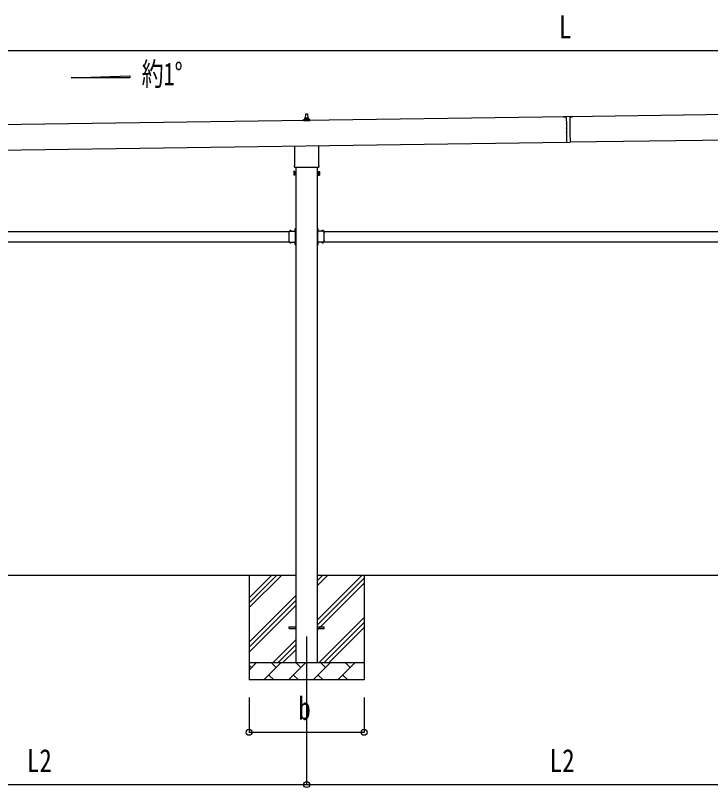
# Model space of a CAD drawing. Units: millimetres, scale not verified. Extents: x -16820 to 16820, y -11880 to 11880.
# Drawn here: x -5010 to -1021, y -6240 to -1811 of the extents above; entities that cross this region are included whole.
import ezdxf
from ezdxf.enums import TextEntityAlignment as Align

# ---------------------------------------------------------------- set-up
doc = ezdxf.new("R2010")
doc.units = ezdxf.units.MM
doc.header["$LTSCALE"] = 50
for name, color, linetype in [('0-2_USER1', 3, 'Continuous'), ('0-4_YKK_12', 2, 'Continuous'), ('0-5_YKK_13', 4, 'Continuous'), ('0-6_YKK_A1', 4, 'Continuous'), ('0-7_YKK_D', 6, 'Continuous')]:
    doc.layers.add(name, color=color, linetype=linetype)
doc.styles.add('ＭＳ ゴシック', font='')
doc.styles.get('ＭＳ ゴシック').set_extended_font_data('MS Gothic')

msp = doc.modelspace()

# ---------------------------------------------------------------- linework, layer by layer
at = {"layer": '0-4_YKK_12'}
msp.add_line((-3338.92, -5373), (-3338.92, -5873), dxfattribs=at)
at = {"layer": '0-5_YKK_13'}
for p, q in [((-3344.92, -2400.88), (-3344.19, -2377.36)), ((-3343.19, -2376.38), (-3334.65, -2376.38)), ((-3333.65, -2377.36), (-3332.92, -2400.88)), ((-1813.99, -2391.47), (-1863.99, -2392.18)), ((-1813.99, -2391.47), (-1813.98, -2391.97)), ((-3357.17, -2416.38), (-3357.17, -2408.67)), ((-3320.67, -2416.38), (-3357.17, -2416.38)), ((-3356.79, -2407.88), (-3321.05, -2407.88)), ((-3356.41, -2407.7), (-3349.69, -2406.07)), ((-3349.3, -2405.88), (-3328.54, -2405.88)), ((-3348.92, -2405.1), (-3348.92, -2400.88)), ((-3347.92, -2400.88), (-3329.92, -2400.88)), ((-3328.92, -2405.1), (-3328.92, -2400.88)), ((-3321.44, -2407.7), (-3328.16, -2406.07)), ((-3320.67, -2416.38), (-3320.67, -2408.67)), ((-1863.99, -2392.18), (-1863.98, -2392.68)), ((-1863.98, -2392.68), (-1848.98, -2392.47)), ((-1848.99, -2391.97), (-1848.81, -2404.37)), ((-1848.8, -2405.17), (-1848.45, -2429.36)), ((-1848.44, -2430.16), (-1848.04, -2458.36)), ((-1828.99, -2391.68), (-1828.81, -2404.08)), ((-1828.98, -2392.18), (-1813.98, -2391.97)), ((-1828.8, -2404.88), (-1828.45, -2429.08)), ((-1828.44, -2429.88), (-1828.04, -2458.08)), ((-1848.03, -2459.16), (-1847.68, -2483.36)), ((-1828.03, -2458.88), (-1827.68, -2483.07)), ((-1847.67, -2484.16), (-1846.88, -2539.25)), ((-1827.67, -2483.87), (-1826.88, -2538.96)), ((-3407.22, -2670.37), (-3407.22, -2559.72)), ((-3270.62, -2557.77), (-3270.62, -2670.37)), ((-1846.88, -2539.25), (-1826.88, -2538.96)), ((-3408.92, -2679.14), (-3408.92, -2673.64)), ((-3270.98, -2682.64), (-3406.86, -2682.64)), ((-3268.92, -2673.64), (-3268.92, -2679.14)), ((-3412.92, -2708.64), (-3412.16, -2707.33)), ((-3412.92, -2708.64), (-3412.92, -2725.64)), ((-3412.92, -2725.64), (-3412.16, -2726.96)), ((-3405.92, -2712.24), (-3412.16, -2712.24)), ((-3405.92, -2722.05), (-3412.16, -2722.05)), ((-3405.92, -2726.96), (-3412.16, -2726.96)), ((-3403.42, -2726.34), (-3405.92, -2726.34)), ((-3274.42, -2726.34), (-3271.92, -2726.34)), ((-3271.92, -2712.24), (-3265.68, -2712.24)), ((-3271.92, -2722.05), (-3265.68, -2722.05)), ((-3271.92, -2726.96), (-3265.68, -2726.96)), ((-3264.92, -2708.64), (-3265.68, -2707.33)), ((-3264.92, -2725.64), (-3265.68, -2726.96)), ((-3264.92, -2708.64), (-3264.92, -2725.64)), ((-3439.42, -3058.29), (-3439.42, -3047.9)), ((-3439.42, -3047.9), (-3403.02, -3047.9)), ((-3436.16, -3047.04), (-3436.16, -3047.2)), ((-3435.46, -3047.9), (-3427.39, -3047.9)), ((-3432.55, -3047.9), (-3433.87, -3045.24)), ((-3430.3, -3047.9), (-3428.97, -3045.24)), ((-3426.69, -3047.04), (-3426.69, -3047.2)), ((-3407.12, -3040), (-3401.42, -3040)), ((-3403.42, -3049.5), (-3406.42, -3049.5)), ((-3403.02, -3038.87), (-3405.68, -3037.55)), ((-3403.02, -3041.13), (-3405.68, -3042.45)), ((-3403.88, -3035.27), (-3403.72, -3035.27)), ((-3403.88, -3044.74), (-3403.72, -3044.74)), ((-3403.42, -3058.29), (-3403.42, -3051.5)), ((-3403.02, -3032.5), (-3401.42, -3032.5)), ((-3403.02, -3049.46), (-3403.02, -3032.5)), ((-3403.02, -3035.97), (-3403.02, -3044.04)), ((-3401.42, -3037), (-3403.02, -3037)), ((-3403.02, -3038), (-3401.42, -3038)), ((-3403.02, -3042), (-3401.42, -3042)), ((-3401.42, -3043), (-3403.02, -3043)), ((-3274.82, -3032.5), (-3276.42, -3032.5)), ((-3276.42, -3037), (-3274.82, -3037)), ((-3274.82, -3038), (-3276.42, -3038)), ((-3270.72, -3040), (-3276.42, -3040)), ((-3274.82, -3042), (-3276.42, -3042)), ((-3276.42, -3043), (-3274.82, -3043)), ((-3274.82, -3049.46), (-3274.82, -3032.5)), ((-3274.82, -3035.97), (-3274.82, -3044.04)), ((-3274.82, -3038.87), (-3272.16, -3037.55)), ((-3274.82, -3041.13), (-3272.16, -3042.45)), ((-3238.42, -3047.9), (-3274.82, -3047.9)), ((-3274.42, -3049.5), (-3271.42, -3049.5)), ((-3274.42, -3058.29), (-3274.42, -3051.5)), ((-3273.96, -3035.26), (-3274.12, -3035.26)), ((-3273.96, -3044.74), (-3274.12, -3044.74)), ((-3251.16, -3047.04), (-3251.16, -3047.2)), ((-3242.39, -3047.9), (-3250.46, -3047.9)), ((-3247.55, -3047.9), (-3248.87, -3045.24)), ((-3245.3, -3047.9), (-3243.97, -3045.24)), ((-3241.69, -3047.04), (-3241.69, -3047.2)), ((-3238.42, -3058.29), (-3238.42, -3047.9)), ((-3439.42, -3100.29), (-3439.42, -3059.71)), ((-3403.42, -3100.29), (-3403.42, -3059.71)), ((-3274.42, -3100.29), (-3274.42, -3059.71)), ((-3238.42, -3100.29), (-3238.42, -3059.71)), ((-3439.42, -3112.1), (-3439.42, -3101.71)), ((-3439.42, -3112.1), (-3403.02, -3112.1)), ((-3436.16, -3112.96), (-3436.16, -3112.8)), ((-3435.46, -3112.1), (-3427.39, -3112.1)), ((-3432.55, -3112.1), (-3433.87, -3114.76)), ((-3430.3, -3112.1), (-3428.97, -3114.76)), ((-3426.69, -3112.96), (-3426.69, -3112.8)), ((-3406.42, -3110.5), (-3403.42, -3110.5)), ((-3403.02, -3118.87), (-3405.68, -3117.55)), ((-3403.02, -3121.13), (-3405.68, -3122.45)), ((-3403.88, -3115.27), (-3403.72, -3115.27)), ((-3403.88, -3124.74), (-3403.72, -3124.74)), ((-3403.42, -3108.5), (-3403.42, -3101.71)), ((-3403.02, -3127.5), (-3403.02, -3110.54)), ((-3403.02, -3115.97), (-3403.02, -3124.04)), ((-3403.02, -3118), (-3401.42, -3118)), ((-3403.02, -3122), (-3401.42, -3122)), ((-3403.02, -3127.5), (-3401.42, -3127.5)), ((-3274.82, -3118), (-3276.42, -3118)), ((-3274.82, -3122), (-3276.42, -3122)), ((-3274.82, -3127.5), (-3276.42, -3127.5)), ((-3274.82, -3127.5), (-3274.82, -3110.54)), ((-3238.42, -3112.1), (-3274.82, -3112.1)), ((-3274.82, -3115.97), (-3274.82, -3124.03)), ((-3274.82, -3118.87), (-3272.16, -3117.55)), ((-3274.82, -3121.13), (-3272.16, -3122.45)), ((-3274.42, -3108.5), (-3274.42, -3101.71)), ((-3271.42, -3110.5), (-3274.42, -3110.5)), ((-3273.96, -3115.27), (-3274.12, -3115.27)), ((-3273.96, -3124.74), (-3274.12, -3124.74)), ((-3251.16, -3112.96), (-3251.16, -3112.8)), ((-3242.39, -3112.1), (-3250.46, -3112.1)), ((-3247.55, -3112.1), (-3248.87, -3114.76)), ((-3245.3, -3112.1), (-3243.97, -3114.76)), ((-3241.69, -3112.96), (-3241.69, -3112.8)), ((-3238.42, -3112.1), (-3238.42, -3101.71)), ((-3438.92, -5318.5), (-3401.42, -5318.5)), ((-3438.92, -5327.5), (-3438.92, -5318.5)), ((-3438.92, -5327.5), (-3401.42, -5327.5)), ((-3276.42, -5318.5), (-3238.92, -5318.5)), ((-3276.42, -5327.5), (-3238.92, -5327.5)), ((-3238.92, -5327.5), (-3238.92, -5318.5))]:
    msp.add_line(p, q, dxfattribs=at)
for points in [[(-3405.92, -2726.96), (-3405.92, -2707.33), (-3412.16, -2707.33)], [(-3405.92, -2726.34), (-3405.92, -2707.94), (-3403.42, -2707.94)], [(-3271.92, -2726.34), (-3271.92, -2707.94), (-3274.42, -2707.94)], [(-3271.92, -2726.96), (-3271.92, -2707.33), (-3265.68, -2707.33)], [(-3403.42, -3051.5), (-3406.42, -3051.5), (-3406.42, -3047.9)], [(-3401.42, -3047.5), (-3401.42, -3041.5), (-3401.42, -3038.5), (-3401.42, -3032.5)], [(-3276.42, -3047.5), (-3276.42, -3041.5), (-3276.42, -3038.5), (-3276.42, -3032.5)], [(-3274.42, -3051.5), (-3271.42, -3051.5), (-3271.42, -3047.9)], [(-3403.42, -3108.5), (-3406.42, -3108.5), (-3406.42, -3112.1)], [(-3401.42, -3127.5), (-3401.42, -3121.5), (-3401.42, -3118.5), (-3401.42, -3112.5)], [(-3276.42, -3127.5), (-3276.42, -3121.5), (-3276.42, -3118.5), (-3276.42, -3112.5)], [(-3274.42, -3108.5), (-3271.42, -3108.5), (-3271.42, -3112.1)]]:
    msp.add_lwpolyline(points, dxfattribs=at)
for points in [[(-3403.42, -2727.64), (-3403.42, -2706.64), (-3401.42, -2706.64), (-3401.42, -2727.64)], [(-3274.42, -2727.64), (-3274.42, -2706.64), (-3276.42, -2706.64), (-3276.42, -2727.64)]]:
    msp.add_lwpolyline(points, close=True, dxfattribs=at)
for centre, radius, start, end in [((-3343.19, -2377.38), 1, 90, 178.60509), ((-3334.65, -2377.38), 1, 1.39491, 90), ((-3356.17, -2408.67), 1, 103.62699, 180), ((-3349.92, -2405.1), 1, 283.62699, 0), ((-3344.84, -2401.52), 4.13, 90, 171.17633), ((-3347.92, -2401.88), 1, 90, 180), ((-3335.59, -2400.88), 4.83, 133.60282, 180), ((-3342.25, -2400.88), 4.83, 0, 46.39718), ((-3333.01, -2401.52), 4.13, 8.82367, 90), ((-3329.92, -2401.88), 1, 0, 90), ((-3327.92, -2405.1), 1, 180, 256.37301), ((-3321.67, -2408.67), 1, 0, 76.37301), ((-1849.1, -2404.77), 0.5, 307.68835, 53.94855), ((-1848.75, -2429.77), 0.5, 307.68835, 53.94855), ((-1828.51, -2404.48), 0.5, 127.68835, 233.94855), ((-1828.15, -2429.47), 0.5, 127.68835, 233.94855), ((-1848.33, -2458.77), 0.5, 307.68835, 53.94855), ((-1827.73, -2458.47), 0.5, 127.68835, 233.94855), ((-1847.98, -2483.76), 0.5, 307.68835, 53.94855), ((-1827.38, -2483.47), 0.5, 127.68835, 233.94855), ((-3404.92, -2673.64), 4, 125.09963, 180), ((-3404.92, -2679.14), 4, 180, 194.47751), ((-3404.92, -2679.14), 4, 194.47751, 241.04498), ((-3272.92, -2679.14), 4, 298.95502, 345.52249), ((-3272.92, -2673.64), 4, 0, 54.90037), ((-3272.92, -2679.14), 4, 345.52249, 0), ((-3408.58, -2709.78), 4.34, 145.61575, 214.38425), ((-3396.68, -2717.14), 16.24, 162.41205, 197.58795), ((-3408.58, -2724.5), 4.34, 145.61575, 214.38425), ((-3269.27, -2709.78), 4.34, 325.61575, 34.38425), ((-3281.16, -2717.14), 16.24, 342.41205, 17.58795), ((-3269.27, -2724.5), 4.34, 325.61575, 34.38425), ((-3435.46, -3047.2), 0.7, 180, 270), ((-3435.29, -3047.04), 0.862, 129.12355, 180), ((-3431.42, -3051.8), 7, 90, 129.12355), ((-3431.42, -3051.8), 7, 50.87645, 90), ((-3427.39, -3047.2), 0.7, 270, 0), ((-3427.55, -3047.04), 0.862, 0, 50.87645), ((-3399.12, -3040), 7, 140.87645, 180), ((-3399.12, -3040), 7, 180, 219.12355), ((-3403.88, -3036.13), 0.862, 90, 140.87645), ((-3403.88, -3043.87), 0.862, 219.12355, 270), ((-3403.72, -3035.97), 0.7, 0, 90), ((-3403.72, -3044.04), 0.7, 270, 0), ((-3403.42, -3047.5), 2, 270, 0), ((-3274.42, -3047.5), 2, 180, 270), ((-3274.12, -3035.97), 0.7, 90, 180), ((-3274.12, -3044.04), 0.7, 180, 270), ((-3273.96, -3036.13), 0.862, 39.12355, 90), ((-3273.96, -3043.87), 0.862, 270, 320.87645), ((-3278.72, -3040), 7, 0, 39.12355), ((-3278.72, -3040), 7, 320.87645, 0), ((-3250.46, -3047.2), 0.7, 180, 270), ((-3250.29, -3047.04), 0.862, 129.12355, 180), ((-3246.42, -3051.8), 7, 90, 129.12355), ((-3246.42, -3051.8), 7, 50.87645, 90), ((-3242.39, -3047.2), 0.7, 270, 0), ((-3242.55, -3047.04), 0.862, 0, 50.87645), ((-3440.12, -3059), 1, 314.427, 45.573), ((-3402.72, -3059), 1, 134.427, 225.573), ((-3275.12, -3059), 1, 314.427, 45.573), ((-3237.72, -3059), 1, 134.427, 225.573), ((-3440.12, -3101), 1, 314.427, 45.573), ((-3435.46, -3112.8), 0.7, 90, 180), ((-3435.29, -3112.96), 0.862, 180, 230.87645), ((-3431.42, -3108.2), 7, 230.87645, 270), ((-3431.42, -3108.2), 7, 270, 309.12355), ((-3427.39, -3112.8), 0.7, 0, 90), ((-3427.55, -3112.96), 0.862, 309.12355, 0), ((-3399.12, -3120), 7, 140.87645, 180), ((-3399.12, -3120), 7, 180, 219.12355), ((-3403.88, -3116.13), 0.862, 90, 140.87645), ((-3403.88, -3123.87), 0.862, 219.12355, 270), ((-3402.72, -3101), 1, 134.427, 225.573), ((-3403.72, -3115.97), 0.7, 0, 90), ((-3403.72, -3124.04), 0.7, 270, 0), ((-3403.42, -3112.5), 2, 0, 90), ((-3274.42, -3112.5), 2, 90, 180), ((-3274.12, -3115.97), 0.7, 90, 180), ((-3274.12, -3124.03), 0.7, 180, 270), ((-3275.12, -3101), 1, 314.427, 45.573), ((-3273.96, -3116.13), 0.862, 39.12355, 90), ((-3273.96, -3123.87), 0.862, 270, 320.87645), ((-3278.72, -3120), 7, 0, 39.12355), ((-3278.72, -3120), 7, 320.87645, 0), ((-3250.46, -3112.8), 0.7, 90, 180), ((-3250.29, -3112.96), 0.862, 180, 230.87645), ((-3246.42, -3108.2), 7, 230.87645, 270), ((-3246.42, -3108.2), 7, 270, 309.12355), ((-3242.39, -3112.8), 0.7, 0, 90), ((-3242.55, -3112.96), 0.862, 309.12355, 0), ((-3237.72, -3101), 1, 134.427, 225.573)]:
    msp.add_arc(centre, radius, start, end, dxfattribs=at)
at = {"layer": '0-6_YKK_A1'}
for p, q in [((-4689.67, -2169.18), (-4353.67, -2156.76)), ((-4353.67, -2169.18), (-4689.67, -2169.18)), ((-4353.67, -2156.76), (-4353.67, -2169.18)), ((3547.94, -2315.38), (-1828.98, -2392.16)), ((-1848.98, -2392.44), (-7236.02, -2469.37)), ((-1826.91, -2537.14), (3550.01, -2460.33)), ((-7233.95, -2614.39), (-1846.91, -2537.43)), ((-3401.42, -2682.64), (-3401.42, -5523)), ((-3276.42, -5523), (-3276.42, -2682.64)), ((-6238.42, -3050), (-3439.42, -3050)), ((-3238.42, -3050), (-439.42, -3050)), ((-6238.42, -3110), (-3439.42, -3110)), ((-3406.42, -3110), (-3401.92, -3110)), ((-3271.42, -3110), (-3275.92, -3110)), ((-3238.42, -3110), (-439.42, -3110)), ((-3401.42, -5023), (-6276.42, -5023)), ((-3668.92, -5023), (-3668.92, -5623)), ((-3668.92, -5208.05), (-3483.87, -5023)), ((-3668.92, -5179.77), (-3512.15, -5023)), ((-3668.92, -5151.48), (-3540.44, -5023)), ((-401.42, -5023), (-3276.42, -5023)), ((-3276.42, -5278.1), (-3021.32, -5023)), ((-3276.42, -5080.11), (-3219.31, -5023)), ((-3276.42, -5051.82), (-3247.6, -5023)), ((-3276.42, -5306.38), (-3008.92, -5038.88)), ((-3008.92, -5023), (-3008.92, -5623)), ((-3276.42, -5334.67), (-3008.92, -5067.17)), ((-3668.92, -5406.04), (-3401.42, -5138.54)), ((-3668.92, -5434.32), (-3401.42, -5166.82)), ((-3668.92, -5462.61), (-3401.42, -5195.11)), ((-3266.76, -5523), (-3008.92, -5265.16)), ((-3238.48, -5523), (-3008.92, -5293.44)), ((-3210.19, -5523), (-3008.92, -5321.73)), ((-3531.32, -5523), (-3401.42, -5393.1)), ((-3503.04, -5523), (-3401.42, -5421.38)), ((-3474.75, -5523), (-3401.42, -5449.67)), ((-3668.92, -5523), (-3008.92, -5523)), ((-3668.92, -5565.89), (-3626.03, -5523)), ((-3584.61, -5623), (-3484.61, -5523)), ((-3513.16, -5551.55), (-3541.71, -5523)), ((-3443.18, -5623), (-3343.18, -5523)), ((-3371.74, -5551.55), (-3400.29, -5523)), ((-3301.76, -5623), (-3201.76, -5523)), ((-3230.32, -5551.55), (-3258.87, -5523)), ((-3160.34, -5623), (-3060.34, -5523)), ((-3088.9, -5551.55), (-3117.45, -5523)), ((-3012.21, -5523), (-3008.92, -5519.72)), ((-3654.58, -5551.55), (-3668.92, -5537.21)), ((-3008.92, -5623), (-3668.92, -5623)), ((-3556.05, -5594.45), (-3527.5, -5623)), ((-3414.63, -5594.45), (-3386.08, -5623)), ((-3273.21, -5594.45), (-3244.66, -5623)), ((-3131.79, -5594.45), (-3103.24, -5623))]:
    msp.add_line(p, q, dxfattribs=at)
for points in [[(-3406.42, -3050), (-3401.92, -3050), (-3401.92, -3110)], [(-3271.42, -3050), (-3275.92, -3050), (-3275.92, -3110)]]:
    msp.add_lwpolyline(points, dxfattribs=at)
at = {"layer": '0-7_YKK_D'}
for p, q in [((3367.5, -2014.89), (-7053.51, -2014.89)), ((-3668.92, -5723), (-3668.92, -5924)), ((-3338.92, -5723), (-3338.92, -6224)), ((-3338.92, -5723), (-3338.92, -6224)), ((-3008.92, -5723), (-3008.92, -5924)), ((-3668.92, -5923), (-3008.92, -5923)), ((-6338.92, -6223), (-3338.92, -6223)), ((-3338.92, -6223), (-338.92, -6223))]:
    msp.add_line(p, q, dxfattribs=at)
for centre in [(-3668.92, -5923), (-3008.92, -5923), (-3338.92, -6223), (-3338.92, -6223)]:
    msp.add_circle(centre, 17, dxfattribs=at)

# ---------------------------------------------------------------- texts
at = {"layer": '0-2_USER1', "style": 'ＭＳ ゴシック', "width": 0.7}
msp.add_text('約1°', height=132, dxfattribs=at).set_placement((-4285.45, -2252.42), align=Align.BOTTOM_LEFT)
at = {"layer": '0-7_YKK_D', "style": 'ＭＳ ゴシック', "width": 0.8}
for s, p in [('L', (-1891, -1982.89)), ('b', (-3386.92, -5891)), ('L2', (-4944.52, -6191)), ('L2', (-1944.52, -6191))]:
    msp.add_text(s, height=132, dxfattribs=at).set_placement(p, align=Align.BOTTOM_LEFT)

doc.saveas('drawing.dxf')
